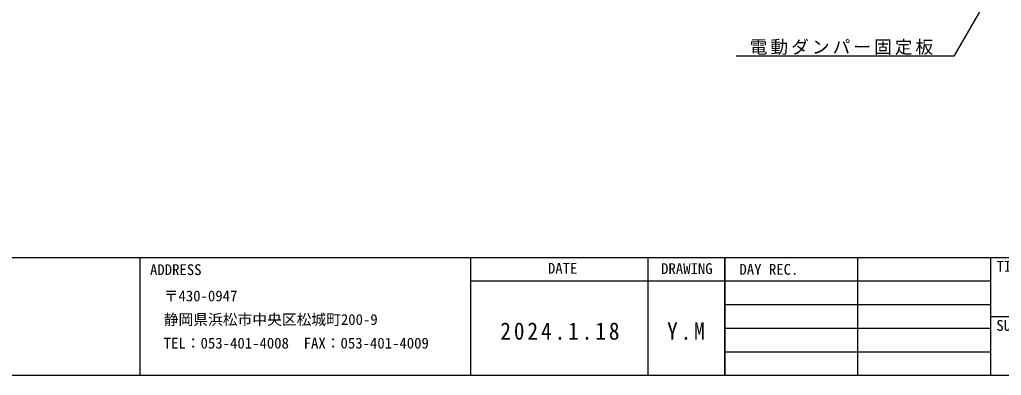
# Model space of a CAD drawing. Units: millimetres on the paper, enlarged 30 times, with parts at other scales. Extents: x -13026 to 11694, y -3820 to 4610.
# Drawn here: x -10338 to -5351, y -3820 to -2011 of the extents above; entities that cross this region are included whole.
import ezdxf
from ezdxf.enums import TextEntityAlignment as Align

# ---------------------------------------------------------------- set-up
doc = ezdxf.new("R2010")
doc.units = ezdxf.units.MM
doc.header["$LTSCALE"] = 30
doc.layers.add('0-1', color=7, linetype='Continuous')
doc.layers.add('F-0', color=2, linetype='Continuous')
doc.styles.add('ＭＳ ゴシック', font='')
doc.styles.get('ＭＳ ゴシック').set_extended_font_data('MS Gothic')

msp = doc.modelspace()

# ---------------------------------------------------------------- linework, layer by layer
at = {"layer": '0-1'}
for p, q in [((-5263.19, -1626.59), (-5592.69, -2197.3)), ((-5592.69, -2197.3), (-6697.47, -2197.3))]:
    msp.add_line(p, q, dxfattribs=at)
at = {"layer": 'F-0', "color": 5}
for p, q in [((-13026.33, -3220.14), (-906.33, -3220.14)), ((-906.33, -3820.14), (-13026.33, -3820.14))]:
    msp.add_line(p, q, dxfattribs=at)
at = {"layer": 'F-0'}
for p, q in [((-9726.33, -3820.14), (-9726.33, -3220.14)), ((-9726.33, -3820.14), (-9726.33, -3220.14)), ((-8046.33, -3820.14), (-8046.33, -3220.14)), ((-8046.33, -3820.14), (-8046.33, -3220.14)), ((-7146.33, -3220.14), (-7146.33, -3820.14)), ((-6756.33, -3820.14), (-6756.33, -3220.14)), ((-5406.33, -3220.14), (-5406.33, -3820.14)), ((-8046.33, -3340.14), (-6756.33, -3340.14)), ((-6756.33, -3340.14), (-5406.33, -3340.14)), ((-6756.33, -3460.14), (-5406.33, -3460.14)), ((-5406.33, -3520.14), (-906.33, -3520.14)), ((-6756.33, -3580.14), (-5406.33, -3580.14)), ((-6756.33, -3700.14), (-5406.33, -3700.14))]:
    msp.add_line(p, q, dxfattribs=at)
at = {"layer": 'F-0', "color": 7}
for p, q in [((-6756.33, -3220.14), (-6756.33, -3820.14)), ((-6081.33, -3220.14), (-6081.33, -3820.14))]:
    msp.add_line(p, q, dxfattribs=at)

# ---------------------------------------------------------------- texts
at = {"layer": '0-1', "insert": (-6629.37, -2190.93), "char_height": 65.98, "attachment_point": 7, "style": 'ＭＳ ゴシック'}
msp.add_mtext('\\T1.17;電動ダンパー固定板', dxfattribs=at)
at = {"layer": 'F-0', "color": 4, "style": 'ＭＳ ゴシック'}
for s, p in [('TITLE', (-5374.76, -3309.51)), ('ADDRESS', (-9676, -3326.67)), ('DATE', (-7654.31, -3319.52)), ('DRAWING', (-7079.4, -3321.17)), ('DAY REC.', (-6681.33, -3325.14)), ('〒430-0947', (-9606.33, -3460.14)), ('静岡県浜松市中央区松城町200-9', (-9606.33, -3580.14)), ('SUBJECT', (-5376.33, -3610.14)), ('TEL：053-401-4008  FAX：053-401-4009', (-9606.33, -3700.14))]:
    msp.add_text(s, height=54.99, dxfattribs=at).set_placement(p, align=Align.BOTTOM_LEFT)
at = {"layer": 'F-0', "color": 7, "char_height": 87.98, "attachment_point": 7, "style": 'ＭＳ ゴシック'}
for s, insert in [('\\T1.28;\\W0.9;2024.1.18', (-7896.33, -3640.14)), ('\\T1.27;\\W0.9;Y.M', (-7048.83, -3640.14))]:
    msp.add_mtext(s, dxfattribs=dict(at, insert=insert))

doc.saveas('drawing.dxf')
